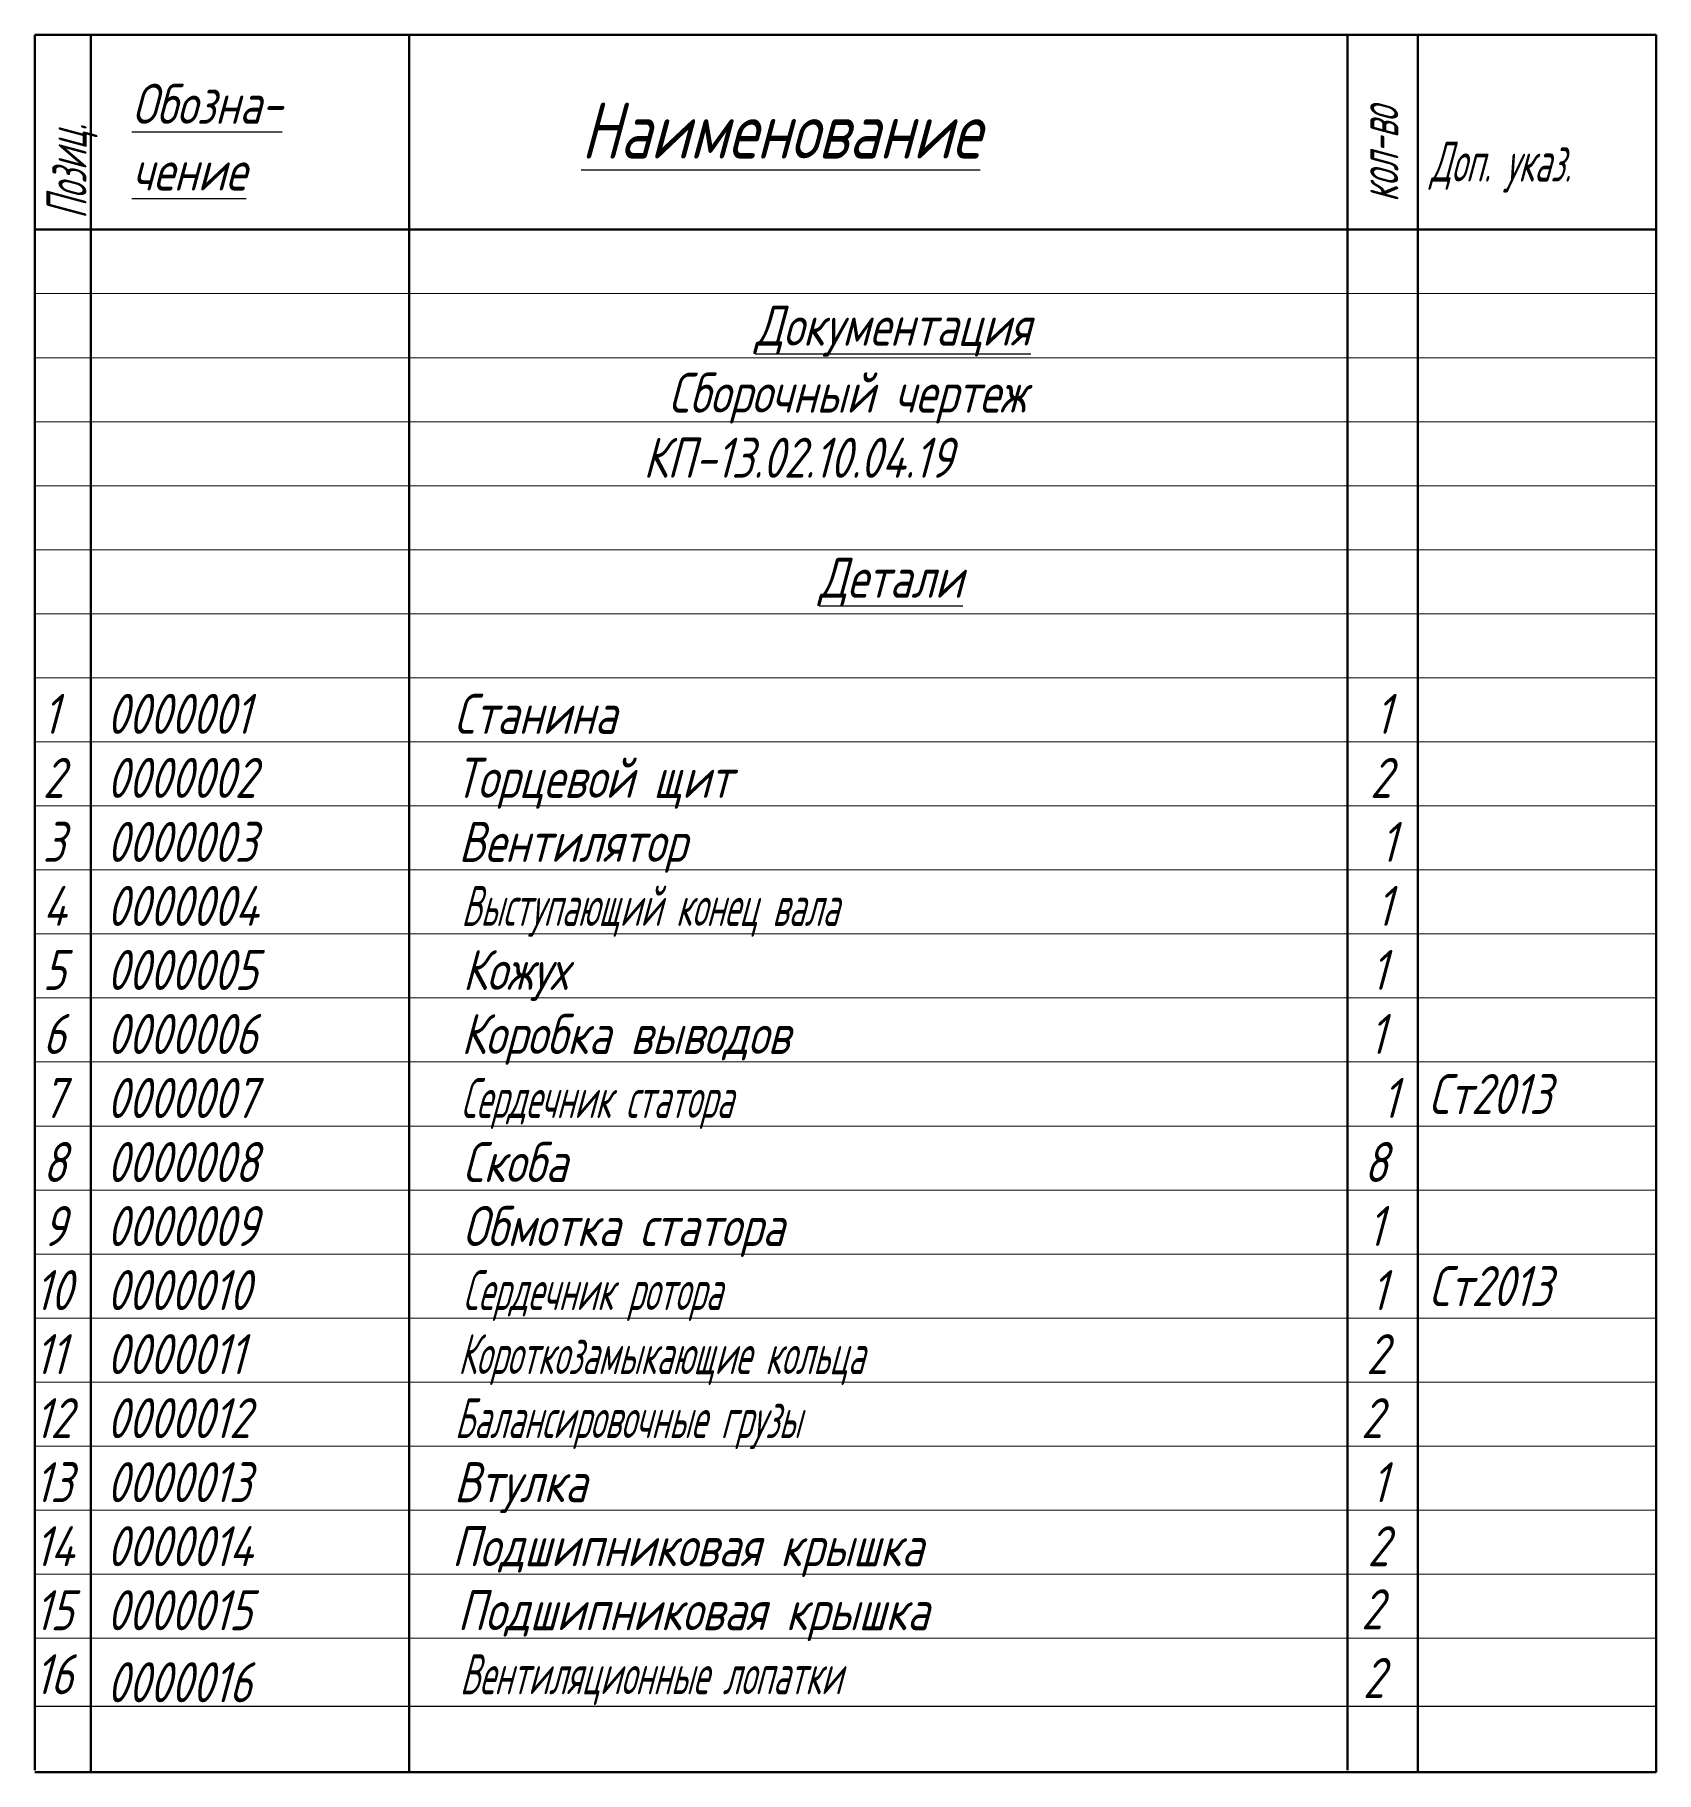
# Model space of a CAD drawing. Header units: millimetres. Extents: x 642 to 1076, y 129 to 346.
# Drawn here: x 642.5 to 845.1, y 129 to 346.1 of the extents above; entities that cross this region are included whole.
import ezdxf

# ---------------------------------------------------------------- set-up
doc = ezdxf.new("R2010")
doc.units = ezdxf.units.MM
doc.linetypes.add('K5LT_BASIC', pattern=[0])
doc.linetypes.add('K5LT_THIN', pattern=[0])
doc.styles.add('KTEXTSTYLE', font='GOST_AU.SHX', dxfattribs={"width": 0.96, "height": 5})

msp = doc.modelspace()

# ---------------------------------------------------------------- linework, layer by layer
at = {"color": 5, "linetype": 'K5LT_BASIC', "lineweight": 60, "true_color": 0x0000ff}
for p, q in [((642.5, 129.21), (642.5, 346.06)), ((642.5, 346.06), (649.5, 346.06)), ((649.5, 346.06), (649.5, 128.96)), ((649.5, 346.06), (845.11, 346.06)), ((689.3, 346.06), (689.3, 128.96)), ((806.52, 346.06), (806.52, 129.21)), ((815.31, 346.06), (815.31, 128.96)), ((845.11, 346.06), (845.11, 128.96)), ((642.5, 321.71), (845.11, 321.71)), ((642.5, 321.71), (642.5, 313.71)), ((642.5, 313.71), (642.5, 305.71)), ((642.5, 305.71), (642.5, 297.71)), ((642.5, 297.71), (642.5, 289.71)), ((642.5, 289.71), (642.5, 281.71)), ((642.5, 281.71), (642.5, 273.71)), ((642.5, 273.71), (642.5, 265.71)), ((642.5, 273.71), (642.5, 265.71)), ((642.5, 265.71), (642.5, 257.71)), ((642.5, 257.71), (642.5, 249.71)), ((642.5, 249.71), (642.5, 241.71)), ((642.5, 241.71), (642.5, 233.71)), ((642.5, 233.71), (642.5, 225.71)), ((642.5, 233.71), (642.5, 225.71)), ((642.5, 225.71), (642.5, 217.71)), ((642.5, 217.71), (642.5, 209.71)), ((642.5, 209.71), (642.5, 201.71)), ((642.5, 201.71), (642.5, 193.71)), ((642.5, 193.71), (642.5, 185.71)), ((642.5, 185.71), (642.5, 177.71)), ((642.5, 177.71), (642.5, 169.71)), ((642.5, 169.71), (642.5, 161.71)), ((642.5, 128.96), (845.11, 128.96))]:
    msp.add_line(p, q, dxfattribs=at)
at = {"color": 7, "linetype": 'K5LT_THIN', "lineweight": 18}
for p, q in [((642.5, 313.71), (845.11, 313.71)), ((642.5, 305.71), (845.11, 305.71)), ((642.5, 297.71), (845.11, 297.71)), ((642.5, 289.71), (845.11, 289.71)), ((642.5, 281.71), (845.11, 281.71)), ((642.5, 273.71), (845.11, 273.71)), ((642.5, 265.71), (845.11, 265.71)), ((642.5, 265.71), (845.11, 265.71)), ((642.5, 257.71), (845.11, 257.71)), ((642.5, 249.71), (845.11, 249.71)), ((642.5, 241.71), (845.11, 241.71)), ((642.5, 233.71), (845.11, 233.71)), ((642.5, 225.71), (845.11, 225.71)), ((642.5, 225.71), (845.11, 225.71)), ((642.5, 217.71), (845.11, 217.71)), ((642.5, 209.71), (845.11, 209.71)), ((642.5, 201.71), (845.11, 201.71)), ((642.5, 193.71), (845.11, 193.71)), ((642.5, 185.71), (845.11, 185.71)), ((642.5, 177.71), (845.11, 177.71)), ((642.5, 169.71), (845.11, 169.71)), ((642.5, 161.71), (845.11, 161.71)), ((642.5, 153.71), (845.11, 153.71)), ((642.5, 145.71), (845.11, 145.71))]:
    msp.add_line(p, q, dxfattribs=at)
msp.add_line((642.5, 137.21), (845.11, 137.21))

# ---------------------------------------------------------------- texts
at = {"color": 7, "attachment_point": 1, "style": 'KTEXTSTYLE'}
for s, insert, char_height in [('{\\Q15;\\W0.965;\\LОбозна-\\Pчение}', (654.64, 339.93), 5), ('\\H3.5;\\W0.965;\\Q15;\\L\\Q15;\\H7.00;Наименование', (710.76, 337.59), 1), ('{\\Q15;\\W0.715;Доп. указ.}', (816.87, 332.71), 5), ('\\H3.5;\\W0.965;\\Q15;\\L\\Q15;\\H5.00;Документация', (732.5, 312.21), 1), ('{\\H5x;\\Q15;\\W0.965;Сборочный чертеж}', (721.67, 303.84), 1), ('{\\H5x;\\Q15;\\W0.965;КП-13.02.10.04.19}', (718.53, 295.71), 1), ('\\H3.5;\\W0.965;\\Q15;\\L\\Q15;\\H5.00;Детали', (740.5, 280.71), 1), ('\\H3.5;\\W0.965;\\Q15;\\Q15;\\H5.00;1', (643.5, 263.71), 1), ('\\H3.5;\\W0.965;\\Q15;\\Q15;\\H5.00;0000001', (651.5, 263.71), 1), ('\\H3.5;\\W0.965;\\Q15;\\Q15;\\H5.00;Станина', (694.87, 263.71), 1), ('\\H3.5;\\W0.965;\\Q15;\\Q15;\\H5.00;1', (809.98, 263.71), 1), ('\\H3.5;\\W0.965;\\Q15;\\Q15;\\H5.00;2', (643.5, 255.71), 1), ('\\H3.5;\\W0.965;\\Q15;\\Q15;\\H5.00;0000002', (651.5, 255.71), 1), ('\\H3.5;\\W0.965;\\Q15;\\Q15;\\H5.00;Торцевой щит', (695.04, 255.71), 1), ('\\H3.5;\\W0.965;\\Q15;\\Q15;\\H5.00;2', (809.35, 255.71), 1), ('\\H3.5;\\W0.965;\\Q15;\\Q15;\\H5.00;3', (643.5, 247.71), 1), ('\\H3.5;\\W0.965;\\Q15;\\Q15;\\H5.00;0000003', (651.5, 247.71), 1), ('\\H3.5;\\W0.965;\\Q15;\\Q15;\\H5.00;Вентилятор', (695.46, 247.71), 1), ('\\H3.5;\\W0.965;\\Q15;\\Q15;\\H5.00;1', (810.63, 247.71), 1), ('\\H3.5;\\W0.965;\\Q15;\\Q15;\\H5.00;4', (643.5, 239.71), 1), ('\\H3.5;\\W0.965;\\Q15;\\Q15;\\H5.00;0000004', (651.5, 239.71), 1), ('\\H3.5;\\W0.965;\\Q15;\\Q15;\\W0.715;\\H5.00;Выступающий конец вала', (695.8, 239.71), 1), ('\\H3.5;\\W0.965;\\Q15;\\Q15;\\H5.00;1', (810.1, 239.71), 1), ('\\H3.5;\\W0.965;\\Q15;\\Q15;\\H5.00;5', (643.5, 231.71), 1), ('\\H3.5;\\W0.965;\\Q15;\\Q15;\\H5.00;0000005', (651.5, 231.71), 1), ('\\H3.5;\\W0.965;\\Q15;\\Q15;\\H5.00;Кожух', (695.97, 231.71), 1), ('\\H3.5;\\W0.965;\\Q15;\\Q15;\\H5.00;1', (809.45, 231.71), 1), ('\\H3.5;\\W0.965;\\Q15;\\Q15;\\H5.00;6', (643.5, 223.71), 1), ('\\H3.5;\\W0.965;\\Q15;\\Q15;\\H5.00;0000006', (651.5, 223.71), 1), ('\\H3.5;\\W0.965;\\Q15;\\Q15;\\H5.00;Коробка выводов', (695.79, 223.71), 1), ('\\H3.5;\\W0.965;\\Q15;\\Q15;\\H5.00;1', (809.26, 223.71), 1), ('\\H3.5;\\W0.965;\\Q15;\\Q15;\\H5.00;7', (643.5, 215.71), 1), ('\\H3.5;\\W0.965;\\Q15;\\Q15;\\H5.00;0000007', (651.5, 215.71), 1), ('\\H3.5;\\W0.965;\\Q15;\\Q15;\\W0.715;\\H5.00;Сердечник статора ', (695.71, 215.71), 1), ('\\H3.5;\\W0.965;\\Q15;\\Q15;\\H5.00;1', (810.84, 215.71), 1), ('\\H3.5;\\W0.965;\\Q15;\\Q15;\\H5.00;Ст2013', (816.64, 216.21), 1), ('\\H3.5;\\W0.965;\\Q15;\\Q15;\\H5.00;8', (643.5, 207.71), 1), ('\\H3.5;\\W0.965;\\Q15;\\Q15;\\H5.00;0000008', (651.5, 207.71), 1), ('\\H3.5;\\W0.965;\\Q15;\\Q15;\\H5.00;Скоба', (695.96, 207.71), 1), ('\\H3.5;\\W0.965;\\Q15;\\Q15;\\H5.00;8', (808.59, 207.71), 1), ('\\H3.5;\\W0.965;\\Q15;\\Q15;\\H5.00;Обмотка статора', (695.96, 199.71), 1), ('\\H3.5;\\W0.965;\\Q15;\\Q15;\\H5.00;9', (643.5, 199.71), 1), ('\\H3.5;\\W0.965;\\Q15;\\Q15;\\H5.00;0000009', (651.5, 199.71), 1), ('\\H3.5;\\W0.965;\\Q15;\\Q15;\\H5.00;1', (809.06, 199.71), 1), ('\\H3.5;\\W0.965;\\Q15;\\Q15;\\H5.00;10', (642.5, 191.71), 1), ('\\H3.5;\\W0.965;\\Q15;\\Q15;\\H5.00;0000010', (651.5, 191.71), 1), ('\\H3.5;\\W0.965;\\Q15;\\Q15;\\W0.715;\\H5.00;Сердечник ротора ', (695.96, 191.71), 1), ('\\H3.5;\\W0.965;\\Q15;\\Q15;\\H5.00;1', (809.44, 191.71), 1), ('\\H3.5;\\W0.965;\\Q15;\\Q15;\\H5.00;Ст2013', (816.68, 192.21), 1), ('\\H3.5;\\W0.965;\\Q15;\\Q15;\\H5.00;11', (642.5, 183.71), 1), ('\\H3.5;\\W0.965;\\Q15;\\Q15;\\H5.00;0000011', (651.5, 183.71), 1), ('\\H3.5;\\W0.965;\\Q15;\\Q15;\\W0.715;\\H5.00;Короткозамыкающие кольца', (695.4, 183.71), 1), ('\\H3.5;\\W0.965;\\Q15;\\Q15;\\H5.00;2', (808.88, 183.71), 1), ('\\H3.5;\\W0.965;\\Q15;\\Q15;\\H5.00;12', (642.5, 175.71), 1), ('\\H3.5;\\W0.965;\\Q15;\\Q15;\\H5.00;0000012', (651.5, 175.71), 1), ('\\H3.5;\\W0.965;\\Q15;\\Q15;\\W0.715;\\H5.00;Балансировочные грузы', (694.97, 175.71), 1), ('\\H3.5;\\W0.965;\\Q15;\\Q15;\\H5.00;2', (808.23, 175.71), 1), ('\\H3.5;\\W0.965;\\Q15;\\Q15;\\H5.00;13', (642.5, 167.71), 1), ('\\H3.5;\\W0.965;\\Q15;\\Q15;\\H5.00;0000013', (651.5, 167.71), 1), ('\\H3.5;\\W0.965;\\Q15;\\Q15;\\H5.00;Втулка', (694.88, 167.71), 1), ('\\H3.5;\\W0.965;\\Q15;\\Q15;\\H5.00;1', (809.51, 167.71), 1), ('\\H3.5;\\W0.965;\\Q15;\\Q15;\\H5.00;14', (642.5, 159.71), 1), ('\\H3.5;\\W0.965;\\Q15;\\Q15;\\H5.00;0000014', (651.5, 159.71), 1), ('\\H3.5;\\W0.965;\\Q15;\\Q15;\\H5.00;Подшипниковая крышка', (694.62, 159.71), 1), ('\\H3.5;\\W0.965;\\Q15;\\Q15;\\H5.00;2', (809.03, 159.71), 1), ('\\H3.5;\\W0.965;\\Q15;\\Q15;\\H5.00;15', (642.5, 151.71), 1), ('\\H3.5;\\W0.965;\\Q15;\\Q15;\\H5.00;0000015', (651.5, 151.71), 1), ('\\H3.5;\\W0.965;\\Q15;\\Q15;\\H5.00;Подшипниковая крышка', (695.32, 151.71), 1), ('\\H3.5;\\W0.965;\\Q15;\\Q15;\\H5.00;2', (808.25, 151.83), 1), ('\\H3.5;\\W0.965;\\Q15;\\Q15;\\H5.00;16', (642.5, 143.71), 1), ('\\H3.5;\\W0.965;\\Q15;\\Q15;\\W0.715;\\H5.00;Вентиляционные лопатки', (695.62, 143.71), 1), ('\\H3.5;\\W0.965;\\Q15;\\Q15;\\H5.00;0000016', (651.5, 142.71), 1), ('\\H3.5;\\W0.965;\\Q15;\\Q15;\\H5.00;2', (808.45, 143.25), 1)]:
    msp.add_mtext(s, dxfattribs=dict(at, insert=insert, char_height=char_height))
at = {"color": 7, "char_height": 1, "attachment_point": 1, "rotation": 90, "style": 'KTEXTSTYLE'}
for s, insert in [('\\H3.5;\\W0.965;\\Q15;\\Q15;\\W0.715;\\H5.00;кол-во', (807.89, 325.18)), ('\\H3.5;\\W0.965;\\Q15;\\Q15;\\W0.715;\\H5.00;Позиц.', (643.98, 323.05))]:
    msp.add_mtext(s, dxfattribs=dict(at, insert=insert))

doc.saveas('drawing.dxf')
